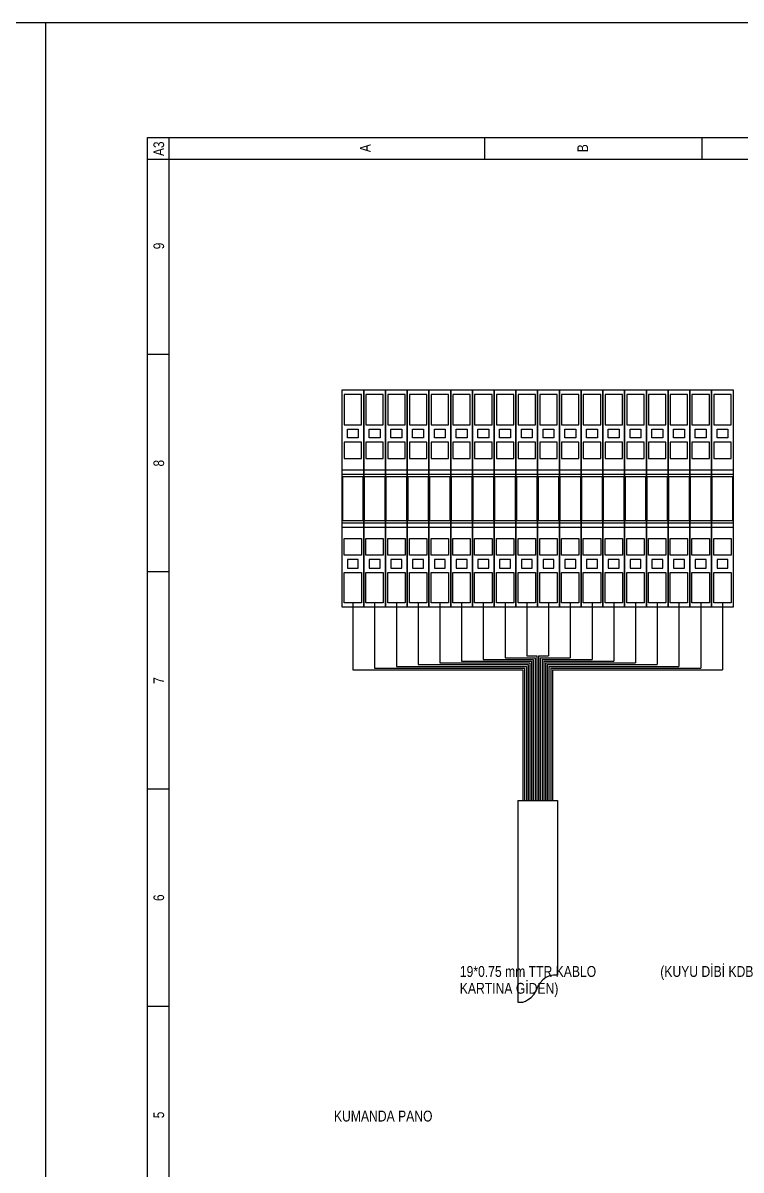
# Model space of a CAD drawing. Header units: centimetres. Extents: x 0 to 13360, y -30 to 2970.
# Drawn here: x 11234.9 to 11547.3, y 2470.6 to 2970 of the extents above; entities that cross this region are included whole.
import ezdxf
from ezdxf.enums import TextEntityAlignment as Align

# ---------------------------------------------------------------- set-up
doc = ezdxf.new("R2010")
doc.units = ezdxf.units.CM
for name, color, linetype in [('SCOTT-CERCEVE', 7, 'CONTINUOUS'), ('SCOTT-ELEKTRIK', 3, 'CONTINUOUS'), ('SCOTT-ELEKTRIK-YAZI', 4, 'CONTINUOUS')]:
    doc.layers.add(name, color=color, linetype=linetype)
doc.styles.get("Standard").update_dxf_attribs({"font": 'arial.ttf', "width": 0.8})

msp = doc.modelspace()

# ---------------------------------------------------------------- linework, layer by layer
at = {"layer": 'SCOTT-CERCEVE'}
msp.add_line((11244.9, 0), (11244.9, 2970), dxfattribs=at)
for points in [[(0, 0), (13359.95, 0), (13359.95, 2970), (0, 2970)], [(100, 0), (13334.95, 0), (13334.95, 2970), (100, 2970)]]:
    msp.add_lwpolyline(points, close=True, dxfattribs=at)
at = {"layer": 'SCOTT-ELEKTRIK'}
for p, q in [((11289.15, 1974.44), (11289.15, 2920.2)), ((11289.15, 2920.2), (11955.9, 2920.2)), ((11298.6, 1983.9), (11298.6, 2920.2)), ((11435.74, 2920.2), (11435.74, 2910.74)), ((11530.31, 2920.2), (11530.31, 2910.74)), ((11289.15, 2910.74), (11918.07, 2910.74)), ((11298.6, 2825.62), (11289.15, 2825.62)), ((11373.74, 2810.21), (11383.19, 2810.21)), ((11373.74, 2715.63), (11373.74, 2810.21)), ((11374.68, 2808.32), (11374.68, 2795.08)), ((11382.25, 2808.32), (11374.68, 2808.32)), ((11382.25, 2795.08), (11382.25, 2808.32)), ((11383.19, 2810.21), (11392.65, 2810.21)), ((11383.19, 2715.63), (11383.19, 2810.21)), ((11383.19, 2810.21), (11383.19, 2715.63)), ((11384.14, 2808.32), (11384.14, 2795.08)), ((11391.71, 2808.32), (11384.14, 2808.32)), ((11391.71, 2795.08), (11391.71, 2808.32)), ((11392.65, 2810.21), (11402.11, 2810.21)), ((11392.65, 2715.63), (11392.65, 2810.21)), ((11392.65, 2810.21), (11392.65, 2715.63)), ((11393.6, 2808.32), (11393.6, 2795.08)), ((11401.16, 2808.32), (11393.6, 2808.32)), ((11401.16, 2795.08), (11401.16, 2808.32)), ((11402.11, 2810.21), (11411.57, 2810.21)), ((11402.11, 2715.63), (11402.11, 2810.21)), ((11402.11, 2810.21), (11402.11, 2715.63)), ((11403.05, 2808.32), (11403.05, 2795.08)), ((11410.62, 2808.32), (11403.05, 2808.32)), ((11410.62, 2795.08), (11410.62, 2808.32)), ((11411.57, 2810.21), (11421.02, 2810.21)), ((11411.57, 2715.63), (11411.57, 2810.21)), ((11411.57, 2810.21), (11411.57, 2715.63)), ((11412.51, 2808.32), (11412.51, 2795.08)), ((11420.08, 2808.32), (11412.51, 2808.32)), ((11420.08, 2795.08), (11420.08, 2808.32)), ((11421.02, 2810.21), (11430.48, 2810.21)), ((11421.02, 2715.63), (11421.02, 2810.21)), ((11421.02, 2810.21), (11421.02, 2715.63)), ((11421.97, 2808.32), (11421.97, 2795.08)), ((11429.54, 2808.32), (11421.97, 2808.32)), ((11429.54, 2795.08), (11429.54, 2808.32)), ((11430.48, 2810.21), (11439.94, 2810.21)), ((11430.48, 2715.63), (11430.48, 2810.21)), ((11430.48, 2810.21), (11430.48, 2715.63)), ((11431.43, 2808.32), (11431.43, 2795.08)), ((11438.99, 2808.32), (11431.43, 2808.32)), ((11438.99, 2795.08), (11438.99, 2808.32)), ((11439.94, 2810.21), (11449.4, 2810.21)), ((11439.94, 2715.63), (11439.94, 2810.21)), ((11439.94, 2810.21), (11439.94, 2715.63)), ((11440.88, 2808.32), (11440.88, 2795.08)), ((11448.45, 2808.32), (11440.88, 2808.32)), ((11448.45, 2795.08), (11448.45, 2808.32)), ((11449.4, 2810.21), (11458.85, 2810.21)), ((11449.4, 2715.63), (11449.4, 2810.21)), ((11449.4, 2810.21), (11449.4, 2715.63)), ((11450.34, 2808.32), (11450.34, 2795.08)), ((11457.91, 2808.32), (11450.34, 2808.32)), ((11457.91, 2795.08), (11457.91, 2808.32)), ((11458.85, 2810.21), (11468.31, 2810.21)), ((11458.85, 2715.63), (11458.85, 2810.21)), ((11458.85, 2810.21), (11458.85, 2715.63)), ((11459.8, 2808.32), (11459.8, 2795.08)), ((11467.37, 2808.32), (11459.8, 2808.32)), ((11467.37, 2795.08), (11467.37, 2808.32)), ((11468.31, 2810.21), (11477.77, 2810.21)), ((11468.31, 2715.63), (11468.31, 2810.21)), ((11468.31, 2810.21), (11468.31, 2715.63)), ((11469.26, 2808.32), (11469.26, 2795.08)), ((11476.82, 2808.32), (11469.26, 2808.32)), ((11476.82, 2795.08), (11476.82, 2808.32)), ((11477.77, 2810.21), (11487.23, 2810.21)), ((11477.77, 2715.63), (11477.77, 2810.21)), ((11477.77, 2810.21), (11477.77, 2715.63)), ((11478.72, 2808.32), (11478.72, 2795.08)), ((11486.28, 2808.32), (11478.72, 2808.32)), ((11486.28, 2795.08), (11486.28, 2808.32)), ((11487.23, 2810.21), (11496.68, 2810.21)), ((11487.23, 2715.63), (11487.23, 2810.21)), ((11487.23, 2810.21), (11487.23, 2715.63)), ((11488.17, 2808.32), (11488.17, 2795.08)), ((11495.74, 2808.32), (11488.17, 2808.32)), ((11495.74, 2795.08), (11495.74, 2808.32)), ((11496.68, 2810.21), (11506.14, 2810.21)), ((11496.68, 2715.63), (11496.68, 2810.21)), ((11496.68, 2810.21), (11496.68, 2715.63)), ((11497.63, 2808.32), (11497.63, 2795.08)), ((11505.2, 2808.32), (11497.63, 2808.32)), ((11505.2, 2795.08), (11505.2, 2808.32)), ((11506.14, 2810.21), (11515.6, 2810.21)), ((11506.14, 2715.63), (11506.14, 2810.21)), ((11506.14, 2810.21), (11506.14, 2715.63)), ((11507.09, 2808.32), (11507.09, 2795.08)), ((11514.65, 2808.32), (11507.09, 2808.32)), ((11514.65, 2795.08), (11514.65, 2808.32)), ((11515.6, 2810.21), (11525.06, 2810.21)), ((11515.6, 2715.63), (11515.6, 2810.21)), ((11515.6, 2810.21), (11515.6, 2715.63)), ((11516.55, 2808.32), (11516.55, 2795.08)), ((11524.11, 2808.32), (11516.55, 2808.32)), ((11524.11, 2795.08), (11524.11, 2808.32)), ((11525.06, 2810.21), (11534.51, 2810.21)), ((11525.06, 2715.63), (11525.06, 2810.21)), ((11525.06, 2810.21), (11525.06, 2715.63)), ((11526, 2808.32), (11526, 2795.08)), ((11533.57, 2808.32), (11526, 2808.32)), ((11533.57, 2795.08), (11533.57, 2808.32)), ((11534.51, 2810.21), (11543.97, 2810.21)), ((11534.51, 2715.63), (11534.51, 2810.21)), ((11534.51, 2810.21), (11534.51, 2715.63)), ((11535.46, 2808.32), (11535.46, 2795.08)), ((11543.03, 2808.32), (11535.46, 2808.32)), ((11543.03, 2795.08), (11543.03, 2808.32)), ((11543.97, 2810.21), (11543.97, 2715.63)), ((11374.68, 2795.08), (11382.25, 2795.08)), ((11376.1, 2793.18), (11380.83, 2793.18)), ((11376.1, 2789.4), (11376.1, 2793.18)), ((11380.83, 2793.18), (11380.83, 2789.4)), ((11384.14, 2795.08), (11391.71, 2795.08)), ((11385.56, 2793.18), (11390.29, 2793.18)), ((11385.56, 2789.4), (11385.56, 2793.18)), ((11390.29, 2793.18), (11390.29, 2789.4)), ((11393.6, 2795.08), (11401.16, 2795.08)), ((11395.02, 2793.18), (11399.74, 2793.18)), ((11395.02, 2789.4), (11395.02, 2793.18)), ((11399.74, 2793.18), (11399.74, 2789.4)), ((11403.05, 2795.08), (11410.62, 2795.08)), ((11404.47, 2793.18), (11409.2, 2793.18)), ((11404.47, 2789.4), (11404.47, 2793.18)), ((11409.2, 2793.18), (11409.2, 2789.4)), ((11412.51, 2795.08), (11420.08, 2795.08)), ((11413.93, 2793.18), (11418.66, 2793.18)), ((11413.93, 2789.4), (11413.93, 2793.18)), ((11418.66, 2793.18), (11418.66, 2789.4)), ((11421.97, 2795.08), (11429.54, 2795.08)), ((11423.39, 2793.18), (11428.12, 2793.18)), ((11423.39, 2789.4), (11423.39, 2793.18)), ((11428.12, 2793.18), (11428.12, 2789.4)), ((11431.43, 2795.08), (11438.99, 2795.08)), ((11432.85, 2793.18), (11437.57, 2793.18)), ((11432.85, 2789.4), (11432.85, 2793.18)), ((11437.57, 2793.18), (11437.57, 2789.4)), ((11440.88, 2795.08), (11448.45, 2795.08)), ((11442.3, 2793.18), (11447.03, 2793.18)), ((11442.3, 2789.4), (11442.3, 2793.18)), ((11447.03, 2793.18), (11447.03, 2789.4)), ((11450.34, 2795.08), (11457.91, 2795.08)), ((11451.76, 2793.18), (11456.49, 2793.18)), ((11451.76, 2789.4), (11451.76, 2793.18)), ((11456.49, 2793.18), (11456.49, 2789.4)), ((11459.8, 2795.08), (11467.37, 2795.08)), ((11461.22, 2793.18), (11465.95, 2793.18)), ((11461.22, 2789.4), (11461.22, 2793.18)), ((11465.95, 2793.18), (11465.95, 2789.4)), ((11469.26, 2795.08), (11476.82, 2795.08)), ((11470.68, 2793.18), (11475.4, 2793.18)), ((11470.68, 2789.4), (11470.68, 2793.18)), ((11475.4, 2793.18), (11475.4, 2789.4)), ((11478.72, 2795.08), (11486.28, 2795.08)), ((11480.13, 2793.18), (11484.86, 2793.18)), ((11480.13, 2789.4), (11480.13, 2793.18)), ((11484.86, 2793.18), (11484.86, 2789.4)), ((11488.17, 2795.08), (11495.74, 2795.08)), ((11489.59, 2793.18), (11494.32, 2793.18)), ((11489.59, 2789.4), (11489.59, 2793.18)), ((11494.32, 2793.18), (11494.32, 2789.4)), ((11497.63, 2795.08), (11505.2, 2795.08)), ((11499.05, 2793.18), (11503.78, 2793.18)), ((11499.05, 2789.4), (11499.05, 2793.18)), ((11503.78, 2793.18), (11503.78, 2789.4)), ((11507.09, 2795.08), (11514.65, 2795.08)), ((11508.51, 2793.18), (11513.24, 2793.18)), ((11508.51, 2789.4), (11508.51, 2793.18)), ((11513.24, 2793.18), (11513.24, 2789.4)), ((11516.55, 2795.08), (11524.11, 2795.08)), ((11517.96, 2793.18), (11522.69, 2793.18)), ((11517.96, 2789.4), (11517.96, 2793.18)), ((11522.69, 2793.18), (11522.69, 2789.4)), ((11526, 2795.08), (11533.57, 2795.08)), ((11527.42, 2793.18), (11532.15, 2793.18)), ((11527.42, 2789.4), (11527.42, 2793.18)), ((11532.15, 2793.18), (11532.15, 2789.4)), ((11535.46, 2795.08), (11543.03, 2795.08)), ((11536.88, 2793.18), (11541.61, 2793.18)), ((11536.88, 2789.4), (11536.88, 2793.18)), ((11541.61, 2793.18), (11541.61, 2789.4)), ((11382.25, 2787.51), (11374.68, 2787.51)), ((11374.68, 2787.51), (11374.68, 2780.32)), ((11380.83, 2789.4), (11376.1, 2789.4)), ((11382.25, 2780.32), (11382.25, 2787.51)), ((11391.71, 2787.51), (11384.14, 2787.51)), ((11384.14, 2787.51), (11384.14, 2780.32)), ((11390.29, 2789.4), (11385.56, 2789.4)), ((11391.71, 2780.32), (11391.71, 2787.51)), ((11401.16, 2787.51), (11393.6, 2787.51)), ((11393.6, 2787.51), (11393.6, 2780.32)), ((11399.74, 2789.4), (11395.02, 2789.4)), ((11401.16, 2780.32), (11401.16, 2787.51)), ((11410.62, 2787.51), (11403.05, 2787.51)), ((11403.05, 2787.51), (11403.05, 2780.32)), ((11409.2, 2789.4), (11404.47, 2789.4)), ((11410.62, 2780.32), (11410.62, 2787.51)), ((11420.08, 2787.51), (11412.51, 2787.51)), ((11412.51, 2787.51), (11412.51, 2780.32)), ((11418.66, 2789.4), (11413.93, 2789.4)), ((11420.08, 2780.32), (11420.08, 2787.51)), ((11429.54, 2787.51), (11421.97, 2787.51)), ((11421.97, 2787.51), (11421.97, 2780.32)), ((11428.12, 2789.4), (11423.39, 2789.4)), ((11429.54, 2780.32), (11429.54, 2787.51)), ((11438.99, 2787.51), (11431.43, 2787.51)), ((11431.43, 2787.51), (11431.43, 2780.32)), ((11437.57, 2789.4), (11432.85, 2789.4)), ((11438.99, 2780.32), (11438.99, 2787.51)), ((11448.45, 2787.51), (11440.88, 2787.51)), ((11440.88, 2787.51), (11440.88, 2780.32)), ((11447.03, 2789.4), (11442.3, 2789.4)), ((11448.45, 2780.32), (11448.45, 2787.51)), ((11457.91, 2787.51), (11450.34, 2787.51)), ((11450.34, 2787.51), (11450.34, 2780.32)), ((11456.49, 2789.4), (11451.76, 2789.4)), ((11457.91, 2780.32), (11457.91, 2787.51)), ((11467.37, 2787.51), (11459.8, 2787.51)), ((11459.8, 2787.51), (11459.8, 2780.32)), ((11465.95, 2789.4), (11461.22, 2789.4)), ((11467.37, 2780.32), (11467.37, 2787.51)), ((11476.82, 2787.51), (11469.26, 2787.51)), ((11469.26, 2787.51), (11469.26, 2780.32)), ((11475.4, 2789.4), (11470.68, 2789.4)), ((11476.82, 2780.32), (11476.82, 2787.51)), ((11486.28, 2787.51), (11478.72, 2787.51)), ((11478.72, 2787.51), (11478.72, 2780.32)), ((11484.86, 2789.4), (11480.13, 2789.4)), ((11486.28, 2780.32), (11486.28, 2787.51)), ((11495.74, 2787.51), (11488.17, 2787.51)), ((11488.17, 2787.51), (11488.17, 2780.32)), ((11494.32, 2789.4), (11489.59, 2789.4)), ((11495.74, 2780.32), (11495.74, 2787.51)), ((11505.2, 2787.51), (11497.63, 2787.51)), ((11497.63, 2787.51), (11497.63, 2780.32)), ((11503.78, 2789.4), (11499.05, 2789.4)), ((11505.2, 2780.32), (11505.2, 2787.51)), ((11514.65, 2787.51), (11507.09, 2787.51)), ((11507.09, 2787.51), (11507.09, 2780.32)), ((11513.24, 2789.4), (11508.51, 2789.4)), ((11514.65, 2780.32), (11514.65, 2787.51)), ((11524.11, 2787.51), (11516.55, 2787.51)), ((11516.55, 2787.51), (11516.55, 2780.32)), ((11522.69, 2789.4), (11517.96, 2789.4)), ((11524.11, 2780.32), (11524.11, 2787.51)), ((11533.57, 2787.51), (11526, 2787.51)), ((11526, 2787.51), (11526, 2780.32)), ((11532.15, 2789.4), (11527.42, 2789.4)), ((11533.57, 2780.32), (11533.57, 2787.51)), ((11543.03, 2787.51), (11535.46, 2787.51)), ((11535.46, 2787.51), (11535.46, 2780.32)), ((11541.61, 2789.4), (11536.88, 2789.4)), ((11543.03, 2780.32), (11543.03, 2787.51)), ((11374.68, 2780.32), (11382.25, 2780.32)), ((11384.14, 2780.32), (11391.71, 2780.32)), ((11393.6, 2780.32), (11401.16, 2780.32)), ((11403.05, 2780.32), (11410.62, 2780.32)), ((11412.51, 2780.32), (11420.08, 2780.32)), ((11421.97, 2780.32), (11429.54, 2780.32)), ((11431.43, 2780.32), (11438.99, 2780.32)), ((11440.88, 2780.32), (11448.45, 2780.32)), ((11450.34, 2780.32), (11457.91, 2780.32)), ((11459.8, 2780.32), (11467.37, 2780.32)), ((11469.26, 2780.32), (11476.82, 2780.32)), ((11478.72, 2780.32), (11486.28, 2780.32)), ((11488.17, 2780.32), (11495.74, 2780.32)), ((11497.63, 2780.32), (11505.2, 2780.32)), ((11507.09, 2780.32), (11514.65, 2780.32)), ((11516.55, 2780.32), (11524.11, 2780.32)), ((11526, 2780.32), (11533.57, 2780.32)), ((11535.46, 2780.32), (11543.03, 2780.32)), ((11373.74, 2775.4), (11383.19, 2775.4)), ((11373.74, 2773.51), (11383.19, 2773.51)), ((11373.93, 2772.38), (11373.93, 2753.46)), ((11383, 2772.38), (11373.93, 2772.38)), ((11383, 2753.46), (11383, 2772.38)), ((11383.19, 2775.4), (11392.65, 2775.4)), ((11383.19, 2773.51), (11392.65, 2773.51)), ((11383.38, 2772.38), (11383.38, 2753.46)), ((11392.46, 2772.38), (11383.38, 2772.38)), ((11392.46, 2753.46), (11392.46, 2772.38)), ((11392.65, 2775.4), (11402.11, 2775.4)), ((11392.65, 2773.51), (11402.11, 2773.51)), ((11392.84, 2772.38), (11392.84, 2753.46)), ((11401.92, 2772.38), (11392.84, 2772.38)), ((11401.92, 2753.46), (11401.92, 2772.38)), ((11402.11, 2775.4), (11411.57, 2775.4)), ((11402.11, 2773.51), (11411.57, 2773.51)), ((11402.3, 2772.38), (11402.3, 2753.46)), ((11411.38, 2772.38), (11402.3, 2772.38)), ((11411.38, 2753.46), (11411.38, 2772.38)), ((11411.57, 2775.4), (11421.02, 2775.4)), ((11411.57, 2773.51), (11421.02, 2773.51)), ((11411.76, 2772.38), (11411.76, 2753.46)), ((11420.83, 2772.38), (11411.76, 2772.38)), ((11420.83, 2753.46), (11420.83, 2772.38)), ((11421.02, 2775.4), (11430.48, 2775.4)), ((11421.02, 2773.51), (11430.48, 2773.51)), ((11421.21, 2772.38), (11421.21, 2753.46)), ((11430.29, 2772.38), (11421.21, 2772.38)), ((11430.29, 2753.46), (11430.29, 2772.38)), ((11430.48, 2775.4), (11439.94, 2775.4)), ((11430.48, 2773.51), (11439.94, 2773.51)), ((11430.67, 2772.38), (11430.67, 2753.46)), ((11439.75, 2772.38), (11430.67, 2772.38)), ((11439.75, 2753.46), (11439.75, 2772.38)), ((11439.94, 2775.4), (11449.4, 2775.4)), ((11439.94, 2773.51), (11449.4, 2773.51)), ((11440.13, 2772.38), (11440.13, 2753.46)), ((11449.21, 2772.38), (11440.13, 2772.38)), ((11449.21, 2753.46), (11449.21, 2772.38)), ((11449.4, 2775.4), (11458.85, 2775.4)), ((11449.4, 2773.51), (11458.85, 2773.51)), ((11449.59, 2772.38), (11449.59, 2753.46)), ((11458.67, 2772.38), (11449.59, 2772.38)), ((11458.67, 2753.46), (11458.67, 2772.38)), ((11458.85, 2775.4), (11468.31, 2775.4)), ((11458.85, 2773.51), (11468.31, 2773.51)), ((11459.04, 2772.38), (11459.04, 2753.46)), ((11468.12, 2772.38), (11459.04, 2772.38)), ((11468.12, 2753.46), (11468.12, 2772.38)), ((11468.31, 2775.4), (11477.77, 2775.4)), ((11468.31, 2773.51), (11477.77, 2773.51)), ((11468.5, 2772.38), (11468.5, 2753.46)), ((11477.58, 2772.38), (11468.5, 2772.38)), ((11477.58, 2753.46), (11477.58, 2772.38)), ((11477.77, 2775.4), (11487.23, 2775.4)), ((11477.77, 2773.51), (11487.23, 2773.51)), ((11477.96, 2772.38), (11477.96, 2753.46)), ((11487.04, 2772.38), (11477.96, 2772.38)), ((11487.04, 2753.46), (11487.04, 2772.38)), ((11487.23, 2775.4), (11496.68, 2775.4)), ((11487.23, 2773.51), (11496.68, 2773.51)), ((11487.42, 2772.38), (11487.42, 2753.46)), ((11496.5, 2772.38), (11487.42, 2772.38)), ((11496.5, 2753.46), (11496.5, 2772.38)), ((11496.68, 2775.4), (11506.14, 2775.4)), ((11496.68, 2773.51), (11506.14, 2773.51)), ((11496.87, 2772.38), (11496.87, 2753.46)), ((11505.95, 2772.38), (11496.87, 2772.38)), ((11505.95, 2753.46), (11505.95, 2772.38)), ((11506.14, 2775.4), (11515.6, 2775.4)), ((11506.14, 2773.51), (11515.6, 2773.51)), ((11506.33, 2772.38), (11506.33, 2753.46)), ((11515.41, 2772.38), (11506.33, 2772.38)), ((11515.41, 2753.46), (11515.41, 2772.38)), ((11515.6, 2775.4), (11525.06, 2775.4)), ((11515.6, 2773.51), (11525.06, 2773.51)), ((11515.79, 2772.38), (11515.79, 2753.46)), ((11524.87, 2772.38), (11515.79, 2772.38)), ((11524.87, 2753.46), (11524.87, 2772.38)), ((11525.06, 2775.4), (11534.51, 2775.4)), ((11525.06, 2773.51), (11534.51, 2773.51)), ((11525.25, 2772.38), (11525.25, 2753.46)), ((11534.33, 2772.38), (11525.25, 2772.38)), ((11534.33, 2753.46), (11534.33, 2772.38)), ((11534.51, 2775.4), (11543.97, 2775.4)), ((11534.51, 2773.51), (11543.97, 2773.51)), ((11534.7, 2772.38), (11534.7, 2753.46)), ((11543.78, 2772.38), (11534.7, 2772.38)), ((11543.78, 2753.46), (11543.78, 2772.38)), ((11373.74, 2752.33), (11383.19, 2752.33)), ((11373.93, 2753.46), (11383, 2753.46)), ((11383.19, 2752.33), (11392.65, 2752.33)), ((11383.38, 2753.46), (11392.46, 2753.46)), ((11392.65, 2752.33), (11402.11, 2752.33)), ((11392.84, 2753.46), (11401.92, 2753.46)), ((11402.11, 2752.33), (11411.57, 2752.33)), ((11402.3, 2753.46), (11411.38, 2753.46)), ((11411.57, 2752.33), (11421.02, 2752.33)), ((11411.76, 2753.46), (11420.83, 2753.46)), ((11421.02, 2752.33), (11430.48, 2752.33)), ((11421.21, 2753.46), (11430.29, 2753.46)), ((11430.48, 2752.33), (11439.94, 2752.33)), ((11430.67, 2753.46), (11439.75, 2753.46)), ((11439.94, 2752.33), (11449.4, 2752.33)), ((11440.13, 2753.46), (11449.21, 2753.46)), ((11449.4, 2752.33), (11458.85, 2752.33)), ((11449.59, 2753.46), (11458.67, 2753.46)), ((11458.85, 2752.33), (11468.31, 2752.33)), ((11459.04, 2753.46), (11468.12, 2753.46)), ((11468.31, 2752.33), (11477.77, 2752.33)), ((11468.5, 2753.46), (11477.58, 2753.46)), ((11477.77, 2752.33), (11487.23, 2752.33)), ((11477.96, 2753.46), (11487.04, 2753.46)), ((11487.23, 2752.33), (11496.68, 2752.33)), ((11487.42, 2753.46), (11496.5, 2753.46)), ((11496.68, 2752.33), (11506.14, 2752.33)), ((11496.87, 2753.46), (11505.95, 2753.46)), ((11506.14, 2752.33), (11515.6, 2752.33)), ((11506.33, 2753.46), (11515.41, 2753.46)), ((11515.6, 2752.33), (11525.06, 2752.33)), ((11515.79, 2753.46), (11524.87, 2753.46)), ((11525.06, 2752.33), (11534.51, 2752.33)), ((11525.25, 2753.46), (11534.33, 2753.46)), ((11534.51, 2752.33), (11543.97, 2752.33)), ((11534.7, 2753.46), (11543.78, 2753.46)), ((11373.74, 2750.44), (11383.19, 2750.44)), ((11383.19, 2750.44), (11392.65, 2750.44)), ((11392.65, 2750.44), (11402.11, 2750.44)), ((11402.11, 2750.44), (11411.57, 2750.44)), ((11411.57, 2750.44), (11421.02, 2750.44)), ((11421.02, 2750.44), (11430.48, 2750.44)), ((11430.48, 2750.44), (11439.94, 2750.44)), ((11439.94, 2750.44), (11449.4, 2750.44)), ((11449.4, 2750.44), (11458.85, 2750.44)), ((11458.85, 2750.44), (11468.31, 2750.44)), ((11468.31, 2750.44), (11477.77, 2750.44)), ((11477.77, 2750.44), (11487.23, 2750.44)), ((11487.23, 2750.44), (11496.68, 2750.44)), ((11496.68, 2750.44), (11506.14, 2750.44)), ((11506.14, 2750.44), (11515.6, 2750.44)), ((11515.6, 2750.44), (11525.06, 2750.44)), ((11525.06, 2750.44), (11534.51, 2750.44)), ((11534.51, 2750.44), (11543.97, 2750.44)), ((11374.68, 2745.52), (11382.25, 2745.52)), ((11374.68, 2738.33), (11374.68, 2745.52)), ((11382.25, 2745.52), (11382.25, 2738.33)), ((11384.14, 2745.52), (11391.71, 2745.52)), ((11384.14, 2738.33), (11384.14, 2745.52)), ((11391.71, 2745.52), (11391.71, 2738.33)), ((11393.6, 2745.52), (11401.16, 2745.52)), ((11393.6, 2738.33), (11393.6, 2745.52)), ((11401.16, 2745.52), (11401.16, 2738.33)), ((11403.05, 2745.52), (11410.62, 2745.52)), ((11403.05, 2738.33), (11403.05, 2745.52)), ((11410.62, 2745.52), (11410.62, 2738.33)), ((11412.51, 2745.52), (11420.08, 2745.52)), ((11412.51, 2738.33), (11412.51, 2745.52)), ((11420.08, 2745.52), (11420.08, 2738.33)), ((11421.97, 2745.52), (11429.54, 2745.52)), ((11421.97, 2738.33), (11421.97, 2745.52)), ((11429.54, 2745.52), (11429.54, 2738.33)), ((11431.43, 2745.52), (11438.99, 2745.52)), ((11431.43, 2738.33), (11431.43, 2745.52)), ((11438.99, 2745.52), (11438.99, 2738.33)), ((11440.88, 2745.52), (11448.45, 2745.52)), ((11440.88, 2738.33), (11440.88, 2745.52)), ((11448.45, 2745.52), (11448.45, 2738.33)), ((11450.34, 2745.52), (11457.91, 2745.52)), ((11450.34, 2738.33), (11450.34, 2745.52)), ((11457.91, 2745.52), (11457.91, 2738.33)), ((11459.8, 2745.52), (11467.37, 2745.52)), ((11459.8, 2738.33), (11459.8, 2745.52)), ((11467.37, 2745.52), (11467.37, 2738.33)), ((11469.26, 2745.52), (11476.82, 2745.52)), ((11469.26, 2738.33), (11469.26, 2745.52)), ((11476.82, 2745.52), (11476.82, 2738.33)), ((11478.72, 2745.52), (11486.28, 2745.52)), ((11478.72, 2738.33), (11478.72, 2745.52)), ((11486.28, 2745.52), (11486.28, 2738.33)), ((11488.17, 2745.52), (11495.74, 2745.52)), ((11488.17, 2738.33), (11488.17, 2745.52)), ((11495.74, 2745.52), (11495.74, 2738.33)), ((11497.63, 2745.52), (11505.2, 2745.52)), ((11497.63, 2738.33), (11497.63, 2745.52)), ((11505.2, 2745.52), (11505.2, 2738.33)), ((11507.09, 2745.52), (11514.65, 2745.52)), ((11507.09, 2738.33), (11507.09, 2745.52)), ((11514.65, 2745.52), (11514.65, 2738.33)), ((11516.55, 2745.52), (11524.11, 2745.52)), ((11516.55, 2738.33), (11516.55, 2745.52)), ((11524.11, 2745.52), (11524.11, 2738.33)), ((11526, 2745.52), (11533.57, 2745.52)), ((11526, 2738.33), (11526, 2745.52)), ((11533.57, 2745.52), (11533.57, 2738.33)), ((11535.46, 2745.52), (11543.03, 2745.52)), ((11535.46, 2738.33), (11535.46, 2745.52)), ((11543.03, 2745.52), (11543.03, 2738.33)), ((11382.25, 2738.33), (11374.68, 2738.33)), ((11391.71, 2738.33), (11384.14, 2738.33)), ((11401.16, 2738.33), (11393.6, 2738.33)), ((11410.62, 2738.33), (11403.05, 2738.33)), ((11420.08, 2738.33), (11412.51, 2738.33)), ((11429.54, 2738.33), (11421.97, 2738.33)), ((11438.99, 2738.33), (11431.43, 2738.33)), ((11448.45, 2738.33), (11440.88, 2738.33)), ((11457.91, 2738.33), (11450.34, 2738.33)), ((11467.37, 2738.33), (11459.8, 2738.33)), ((11476.82, 2738.33), (11469.26, 2738.33)), ((11486.28, 2738.33), (11478.72, 2738.33)), ((11495.74, 2738.33), (11488.17, 2738.33)), ((11505.2, 2738.33), (11497.63, 2738.33)), ((11514.65, 2738.33), (11507.09, 2738.33)), ((11524.11, 2738.33), (11516.55, 2738.33)), ((11533.57, 2738.33), (11526, 2738.33)), ((11543.03, 2738.33), (11535.46, 2738.33)), ((11380.83, 2736.44), (11376.1, 2736.44)), ((11376.1, 2736.44), (11376.1, 2732.66)), ((11376.1, 2732.66), (11380.83, 2732.66)), ((11380.83, 2732.66), (11380.83, 2736.44)), ((11390.29, 2736.44), (11385.56, 2736.44)), ((11385.56, 2736.44), (11385.56, 2732.66)), ((11385.56, 2732.66), (11390.29, 2732.66)), ((11390.29, 2732.66), (11390.29, 2736.44)), ((11399.74, 2736.44), (11395.02, 2736.44)), ((11395.02, 2736.44), (11395.02, 2732.66)), ((11395.02, 2732.66), (11399.74, 2732.66)), ((11399.74, 2732.66), (11399.74, 2736.44)), ((11409.2, 2736.44), (11404.47, 2736.44)), ((11404.47, 2736.44), (11404.47, 2732.66)), ((11404.47, 2732.66), (11409.2, 2732.66)), ((11409.2, 2732.66), (11409.2, 2736.44)), ((11418.66, 2736.44), (11413.93, 2736.44)), ((11413.93, 2736.44), (11413.93, 2732.66)), ((11413.93, 2732.66), (11418.66, 2732.66)), ((11418.66, 2732.66), (11418.66, 2736.44)), ((11428.12, 2736.44), (11423.39, 2736.44)), ((11423.39, 2736.44), (11423.39, 2732.66)), ((11423.39, 2732.66), (11428.12, 2732.66)), ((11428.12, 2732.66), (11428.12, 2736.44)), ((11437.57, 2736.44), (11432.85, 2736.44)), ((11432.85, 2736.44), (11432.85, 2732.66)), ((11432.85, 2732.66), (11437.57, 2732.66)), ((11437.57, 2732.66), (11437.57, 2736.44)), ((11447.03, 2736.44), (11442.3, 2736.44)), ((11442.3, 2736.44), (11442.3, 2732.66)), ((11442.3, 2732.66), (11447.03, 2732.66)), ((11447.03, 2732.66), (11447.03, 2736.44)), ((11456.49, 2736.44), (11451.76, 2736.44)), ((11451.76, 2736.44), (11451.76, 2732.66)), ((11451.76, 2732.66), (11456.49, 2732.66)), ((11456.49, 2732.66), (11456.49, 2736.44)), ((11465.95, 2736.44), (11461.22, 2736.44)), ((11461.22, 2736.44), (11461.22, 2732.66)), ((11461.22, 2732.66), (11465.95, 2732.66)), ((11465.95, 2732.66), (11465.95, 2736.44)), ((11475.4, 2736.44), (11470.68, 2736.44)), ((11470.68, 2736.44), (11470.68, 2732.66)), ((11470.68, 2732.66), (11475.4, 2732.66)), ((11475.4, 2732.66), (11475.4, 2736.44)), ((11484.86, 2736.44), (11480.13, 2736.44)), ((11480.13, 2736.44), (11480.13, 2732.66)), ((11480.13, 2732.66), (11484.86, 2732.66)), ((11484.86, 2732.66), (11484.86, 2736.44)), ((11494.32, 2736.44), (11489.59, 2736.44)), ((11489.59, 2736.44), (11489.59, 2732.66)), ((11489.59, 2732.66), (11494.32, 2732.66)), ((11494.32, 2732.66), (11494.32, 2736.44)), ((11503.78, 2736.44), (11499.05, 2736.44)), ((11499.05, 2736.44), (11499.05, 2732.66)), ((11499.05, 2732.66), (11503.78, 2732.66)), ((11503.78, 2732.66), (11503.78, 2736.44)), ((11513.24, 2736.44), (11508.51, 2736.44)), ((11508.51, 2736.44), (11508.51, 2732.66)), ((11508.51, 2732.66), (11513.24, 2732.66)), ((11513.24, 2732.66), (11513.24, 2736.44)), ((11522.69, 2736.44), (11517.96, 2736.44)), ((11517.96, 2736.44), (11517.96, 2732.66)), ((11517.96, 2732.66), (11522.69, 2732.66)), ((11522.69, 2732.66), (11522.69, 2736.44)), ((11532.15, 2736.44), (11527.42, 2736.44)), ((11527.42, 2736.44), (11527.42, 2732.66)), ((11527.42, 2732.66), (11532.15, 2732.66)), ((11532.15, 2732.66), (11532.15, 2736.44)), ((11541.61, 2736.44), (11536.88, 2736.44)), ((11536.88, 2736.44), (11536.88, 2732.66)), ((11536.88, 2732.66), (11541.61, 2732.66)), ((11541.61, 2732.66), (11541.61, 2736.44)), ((11298.6, 2731.05), (11289.15, 2731.05)), ((11374.68, 2717.52), (11374.68, 2730.76)), ((11374.68, 2730.76), (11382.25, 2730.76)), ((11382.25, 2730.76), (11382.25, 2717.52)), ((11384.14, 2717.52), (11384.14, 2730.76)), ((11384.14, 2730.76), (11391.71, 2730.76)), ((11391.71, 2730.76), (11391.71, 2717.52)), ((11393.6, 2717.52), (11393.6, 2730.76)), ((11393.6, 2730.76), (11401.16, 2730.76)), ((11401.16, 2730.76), (11401.16, 2717.52)), ((11403.05, 2717.52), (11403.05, 2730.76)), ((11403.05, 2730.76), (11410.62, 2730.76)), ((11410.62, 2730.76), (11410.62, 2717.52)), ((11412.51, 2717.52), (11412.51, 2730.76)), ((11412.51, 2730.76), (11420.08, 2730.76)), ((11420.08, 2730.76), (11420.08, 2717.52)), ((11421.97, 2717.52), (11421.97, 2730.76)), ((11421.97, 2730.76), (11429.54, 2730.76)), ((11429.54, 2730.76), (11429.54, 2717.52)), ((11431.43, 2717.52), (11431.43, 2730.76)), ((11431.43, 2730.76), (11438.99, 2730.76)), ((11438.99, 2730.76), (11438.99, 2717.52)), ((11440.88, 2717.52), (11440.88, 2730.76)), ((11440.88, 2730.76), (11448.45, 2730.76)), ((11448.45, 2730.76), (11448.45, 2717.52)), ((11450.34, 2717.52), (11450.34, 2730.76)), ((11450.34, 2730.76), (11457.91, 2730.76)), ((11457.91, 2730.76), (11457.91, 2717.52)), ((11459.8, 2717.52), (11459.8, 2730.76)), ((11459.8, 2730.76), (11467.37, 2730.76)), ((11467.37, 2730.76), (11467.37, 2717.52)), ((11469.26, 2717.52), (11469.26, 2730.76)), ((11469.26, 2730.76), (11476.82, 2730.76)), ((11476.82, 2730.76), (11476.82, 2717.52)), ((11478.72, 2717.52), (11478.72, 2730.76)), ((11478.72, 2730.76), (11486.28, 2730.76)), ((11486.28, 2730.76), (11486.28, 2717.52)), ((11488.17, 2717.52), (11488.17, 2730.76)), ((11488.17, 2730.76), (11495.74, 2730.76)), ((11495.74, 2730.76), (11495.74, 2717.52)), ((11497.63, 2717.52), (11497.63, 2730.76)), ((11497.63, 2730.76), (11505.2, 2730.76)), ((11505.2, 2730.76), (11505.2, 2717.52)), ((11507.09, 2717.52), (11507.09, 2730.76)), ((11507.09, 2730.76), (11514.65, 2730.76)), ((11514.65, 2730.76), (11514.65, 2717.52)), ((11516.55, 2717.52), (11516.55, 2730.76)), ((11516.55, 2730.76), (11524.11, 2730.76)), ((11524.11, 2730.76), (11524.11, 2717.52)), ((11526, 2717.52), (11526, 2730.76)), ((11526, 2730.76), (11533.57, 2730.76)), ((11533.57, 2730.76), (11533.57, 2717.52)), ((11535.46, 2717.52), (11535.46, 2730.76)), ((11535.46, 2730.76), (11543.03, 2730.76)), ((11543.03, 2730.76), (11543.03, 2717.52)), ((11382.25, 2717.52), (11374.68, 2717.52)), ((11378.47, 2717.52), (11378.47, 2688.38)), ((11391.71, 2717.52), (11384.14, 2717.52)), ((11387.92, 2717.52), (11387.92, 2689.14)), ((11401.16, 2717.52), (11393.6, 2717.52)), ((11397.38, 2717.52), (11397.38, 2689.89)), ((11410.62, 2717.52), (11403.05, 2717.52)), ((11406.84, 2717.52), (11406.84, 2690.65)), ((11420.08, 2717.52), (11412.51, 2717.52)), ((11416.3, 2717.52), (11416.3, 2691.41)), ((11429.54, 2717.52), (11421.97, 2717.52)), ((11425.75, 2717.52), (11425.75, 2692.16)), ((11438.99, 2717.52), (11431.43, 2717.52)), ((11435.21, 2717.52), (11435.21, 2692.92)), ((11448.45, 2717.52), (11440.88, 2717.52)), ((11444.67, 2717.52), (11444.67, 2693.68)), ((11457.91, 2717.52), (11450.34, 2717.52)), ((11454.13, 2717.52), (11454.13, 2694.43)), ((11467.37, 2717.52), (11459.8, 2717.52)), ((11463.58, 2717.52), (11463.58, 2694.43)), ((11476.82, 2717.52), (11469.26, 2717.52)), ((11473.04, 2717.52), (11473.04, 2693.68)), ((11486.28, 2717.52), (11478.72, 2717.52)), ((11482.5, 2717.52), (11482.5, 2692.92)), ((11495.74, 2717.52), (11488.17, 2717.52)), ((11491.96, 2717.52), (11491.96, 2692.16)), ((11505.2, 2717.52), (11497.63, 2717.52)), ((11501.41, 2717.52), (11501.41, 2691.41)), ((11514.65, 2717.52), (11507.09, 2717.52)), ((11510.87, 2717.52), (11510.87, 2690.65)), ((11524.11, 2717.52), (11516.55, 2717.52)), ((11520.33, 2717.52), (11520.33, 2689.89)), ((11533.57, 2717.52), (11526, 2717.52)), ((11529.79, 2717.52), (11529.79, 2689.14)), ((11543.03, 2717.52), (11535.46, 2717.52)), ((11539.24, 2717.52), (11539.24, 2688.38)), ((11383.19, 2715.63), (11373.74, 2715.63)), ((11392.65, 2715.63), (11383.19, 2715.63)), ((11402.11, 2715.63), (11392.65, 2715.63)), ((11411.57, 2715.63), (11402.11, 2715.63)), ((11421.02, 2715.63), (11411.57, 2715.63)), ((11430.48, 2715.63), (11421.02, 2715.63)), ((11439.94, 2715.63), (11430.48, 2715.63)), ((11449.4, 2715.63), (11439.94, 2715.63)), ((11458.85, 2715.63), (11449.4, 2715.63)), ((11468.31, 2715.63), (11458.85, 2715.63)), ((11477.77, 2715.63), (11468.31, 2715.63)), ((11487.23, 2715.63), (11477.77, 2715.63)), ((11496.68, 2715.63), (11487.23, 2715.63)), ((11506.14, 2715.63), (11496.68, 2715.63)), ((11515.6, 2715.63), (11506.14, 2715.63)), ((11525.06, 2715.63), (11515.6, 2715.63)), ((11534.51, 2715.63), (11525.06, 2715.63)), ((11543.97, 2715.63), (11534.51, 2715.63)), ((11425.75, 2692.16), (11456.21, 2692.16)), ((11435.21, 2692.92), (11456.96, 2692.92)), ((11444.67, 2693.68), (11457.72, 2693.68)), ((11454.13, 2694.43), (11458.48, 2694.43)), ((11456.21, 2692.16), (11456.21, 2631.44)), ((11456.96, 2692.92), (11456.96, 2631.44)), ((11457.72, 2693.68), (11457.72, 2631.44)), ((11458.48, 2694.43), (11458.48, 2631.44)), ((11459.23, 2694.43), (11459.23, 2631.44)), ((11459.23, 2694.43), (11463.58, 2694.43)), ((11459.99, 2693.68), (11459.99, 2631.44)), ((11459.99, 2693.68), (11473.04, 2693.68)), ((11460.75, 2692.92), (11460.75, 2631.44)), ((11460.75, 2692.92), (11482.5, 2692.92)), ((11461.5, 2692.16), (11461.5, 2631.44)), ((11461.5, 2692.16), (11491.96, 2692.16)), ((11378.47, 2688.38), (11452.42, 2688.38)), ((11387.92, 2689.14), (11453.18, 2689.14)), ((11397.38, 2689.89), (11453.94, 2689.89)), ((11406.84, 2690.65), (11454.69, 2690.65)), ((11416.3, 2691.41), (11455.45, 2691.41)), ((11452.42, 2688.38), (11452.42, 2631.44)), ((11453.18, 2689.14), (11453.18, 2631.44)), ((11453.94, 2689.89), (11453.94, 2631.44)), ((11454.69, 2690.65), (11454.69, 2631.44)), ((11455.45, 2691.41), (11455.45, 2631.44)), ((11462.26, 2691.41), (11462.26, 2631.44)), ((11462.26, 2691.41), (11501.41, 2691.41)), ((11463.02, 2690.65), (11463.02, 2631.44)), ((11463.02, 2690.65), (11510.87, 2690.65)), ((11463.77, 2689.89), (11463.77, 2631.44)), ((11463.77, 2689.89), (11520.33, 2689.89)), ((11464.53, 2689.14), (11464.53, 2631.44)), ((11464.53, 2689.14), (11529.79, 2689.14)), ((11465.28, 2688.38), (11465.28, 2631.44)), ((11465.28, 2688.38), (11539.24, 2688.38)), ((11298.6, 2636.47), (11289.15, 2636.47)), ((11450.21, 2631.44), (11467.5, 2631.44)), ((11450.21, 2631.44), (11450.21, 2543.78)), ((11467.5, 2631.44), (11467.5, 2555.43)), ((11298.6, 2541.9), (11289.15, 2541.9))]:
    msp.add_line(p, q, dxfattribs=at)
for points in [[(11467.5, 2555.43), (11465.77, 2555.47), (11464.06, 2555.14), (11462.47, 2554.46), (11461.05, 2553.46), (11459.88, 2552.19), (11458.99, 2550.7)], [(11454.47, 2544.68), (11456.04, 2545.8), (11457.36, 2547.22), (11458.35, 2548.87), (11458.99, 2550.7)], [(11450.21, 2543.78), (11451.32, 2543.66), (11452.43, 2543.78), (11453.5, 2544.12), (11454.47, 2544.68)]]:
    msp.add_lwpolyline(points, dxfattribs=at)

# ---------------------------------------------------------------- texts
at = {"layer": 'SCOTT-ELEKTRIK-YAZI', "width": 0.8}
msp.add_text('A3', height=4.634, rotation=90, dxfattribs=at).set_placement((11296.33, 2912.07))
for s, p in [('A', (11386.18, 2915.47)), ('B', (11480.76, 2915.47)), ('9', (11296.33, 2872.91)), ('8', (11296.33, 2778.34)), ('7', (11296.33, 2683.76)), ('6', (11296.33, 2589.18)), ('5', (11296.33, 2494.61))]:
    msp.add_text(s, height=4.63, rotation=90, dxfattribs=at).set_placement(p, align=Align.CENTER)
for s, p in [('19*0.75 mm TTR KABLO                   (KUYU DİBİ KDB', (11424.99, 2559.45)), ('KARTINA GİDEN)', (11424.99, 2552.12)), ('KUMANDA PANO', (11370.23, 2496.49))]:
    msp.add_text(s, height=4.7288, dxfattribs=at).set_placement(p, align=Align.TOP_LEFT)

doc.saveas('drawing.dxf')
